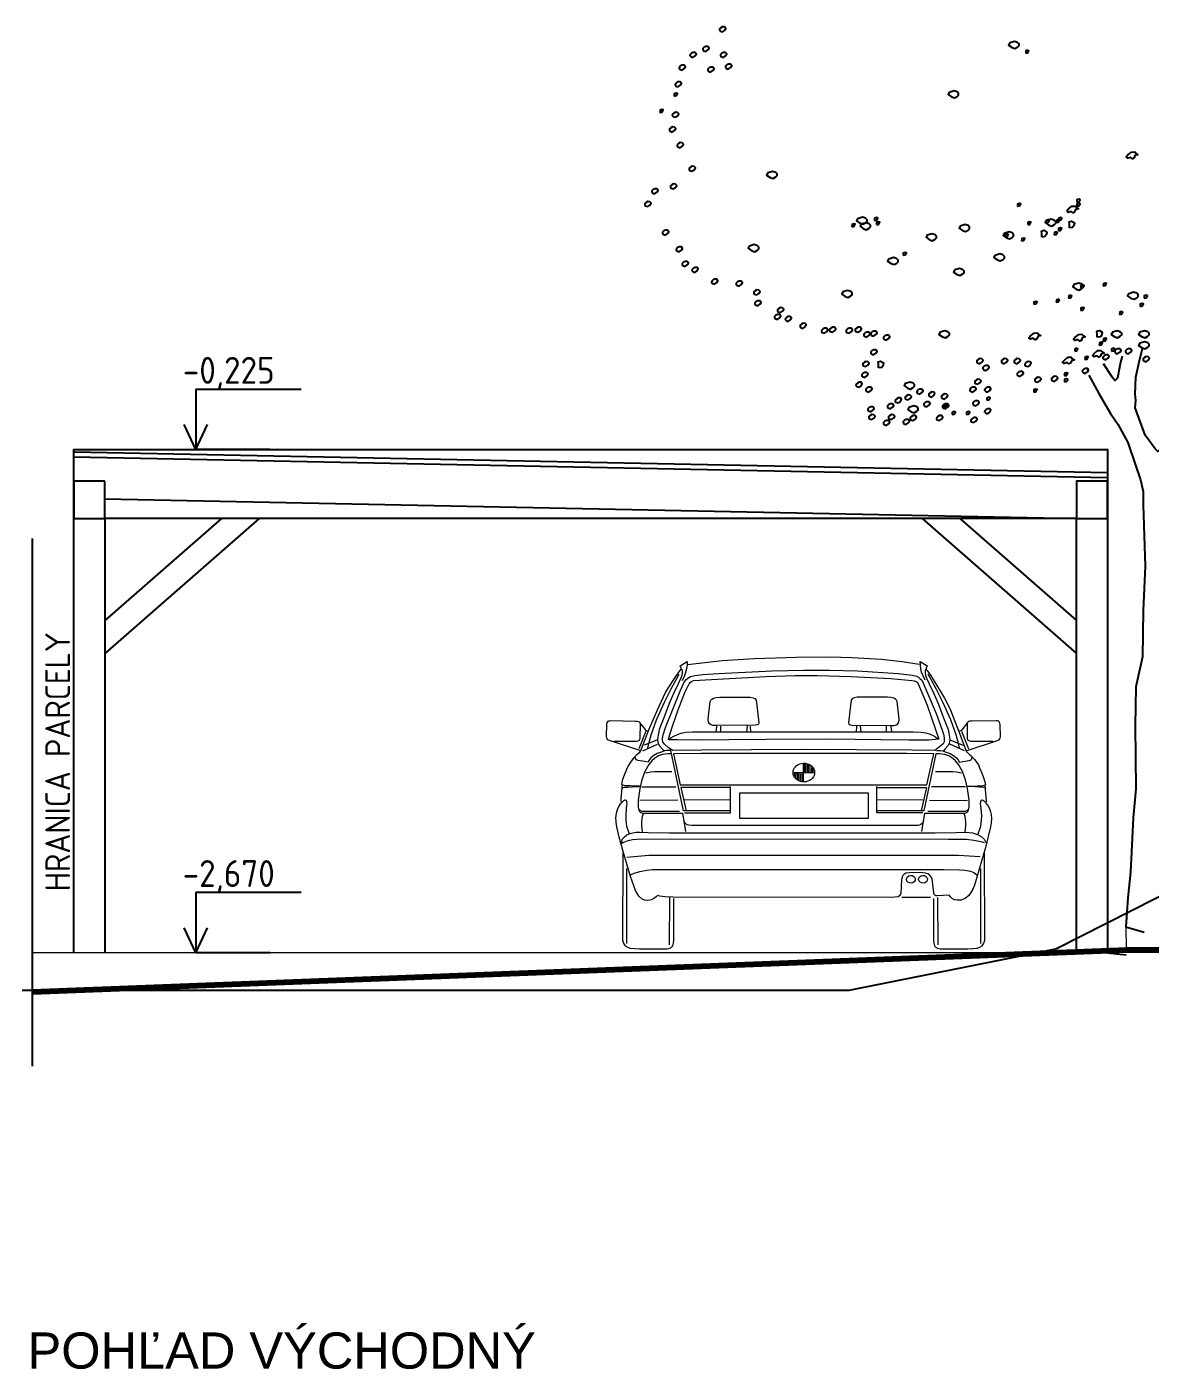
# Model space of a CAD drawing. Header units: millimetres. Extents: x 462666 to 1244237, y 2328025 to 3795663.
# Drawn here: x 1066681 to 1072114, y 2922238 to 2928732 of the extents above; entities that cross this region are included whole.
import ezdxf
from ezdxf.enums import TextEntityAlignment as Align
from ezdxf.lldxf.tags import DXFTag

# ---------------------------------------------------------------- set-up
doc = ezdxf.new("R2010")
doc.units = ezdxf.units.MM
for name, color, linetype in [('arbre', 250, 'Continuous'), ('MUR-POH', 64, 'Continuous'), ('MUR_POH', 64, 'Continuous'), ('MUR_REZ', 3, 'Continuous'), ('PLO_LIN', 6, 'Continuous'), ('TXT_50_MIESTN', 7, 'Continuous'), ('ZAK_DIM', 7, 'Continuous')]:
    doc.layers.add(name, color=color, linetype=linetype)
doc.layers.add('Srafy', color=8, linetype='Continuous', lineweight=5)
doc.styles.add('ARIAL', font='arial.ttf', dxfattribs={"height": 250})
doc.styles.add('ISOCP.SHX', font='ISOCP.shx', dxfattribs={"height": 150})
tags = doc.linetypes.add('DASHED', pattern=[0.75, 0.5, -0.25]).pattern_tags.tags
tags[6:7] = [DXFTag(74, 4), DXFTag(75, 0), DXFTag(340, '0'), DXFTag(46, 1.0), DXFTag(50, 0.0), DXFTag(44, 0.0), DXFTag(45, 0.0)]
tags[4:5] = [DXFTag(74, 4), DXFTag(75, 0), DXFTag(340, '0'), DXFTag(46, 1.0), DXFTag(50, 0.0), DXFTag(44, 0.0), DXFTag(45, 0.0)]

# ---------------------------------------------------------------- blocks, each defined once
blk = doc.blocks.new('BMW_záď', base_point=(48926.8, 8342.9))
at = {"color": 0, "linetype": 'ByBlock', "lineweight": -2}
for p, q in [((47741.4, 9420.8), (47738.4, 9391.8)), ((47762.4, 9392.1), (47761.8, 9420.5)), ((47889.3, 9421.2), (47886.8, 9391.5)), ((47906.9, 9391.2), (47905.7, 9420.2)), ((48419.5, 9391.2), (48420.6, 9420.2)), ((48437, 9421.2), (48439.6, 9391.5)), ((48563.9, 9392.1), (48564.6, 9420.5)), ((48584.9, 9420.8), (48588, 9391.8)), ((47400.3, 9396.7), (47365.2, 9309.9)), ((47452.5, 9352.9), (47392.1, 9328.3)), ((48873.9, 9352.9), (48934.3, 9328.3)), ((48926.1, 9396.7), (48961.1, 9309.9)), ((47385.1, 9301), (47455.9, 9332.3)), ((48941.3, 9301), (48870.5, 9332.3)), ((48129.3, 9224.7), (48129.3, 9195.6)), ((48136.8, 9196.2), (48136.8, 9231.2)), ((48144.3, 9234.5), (48144.3, 9195.6)), ((48151, 9196.2), (48151, 9237.1)), ((48158.5, 9239), (48158.5, 9195.6)), ((48164.1, 9150.7), (48164.1, 9240.9)), ((48110.4, 9193.8), (48214.7, 9194.3)), ((48116.5, 9195.6), (48116.5, 9210.5)), ((48122.5, 9218.9), (48122.5, 9196.9)), ((48169, 9190.4), (48169, 9152.8)), ((48175.8, 9155.4), (48175.8, 9189.8)), ((48182.5, 9191.1), (48182.5, 9158.7)), ((48188.5, 9161.3), (48188.5, 9191.1)), ((48195.2, 9190.4), (48195.2, 9165.8)), ((48201.2, 9171), (48201.2, 9190.4)), ((48208, 9190.4), (48207.2, 9178.7)), ((47380.1, 9127.4), (47545.3, 9127)), ((48946.3, 9127.4), (48781.1, 9127)), ((47554.6, 9061.4), (47370.9, 9060.9)), ((47808.3, 9065.2), (47586.3, 9063.5)), ((48740.1, 9063.5), (48518, 9065.2)), ((48771.8, 9061.4), (48955.5, 9060.9)), ((47308.3, 8732.2), (47307.9, 8368.3)), ((49018.5, 8368.3), (49018.1, 8732.2)), ((47513.4, 8362.2), (47513.9, 8590.7)), ((47687.7, 8592.2), (47550.5, 8592.6)), ((48812.5, 8590.7), (48813, 8362.2))]:
    blk.add_line(p, q, dxfattribs=at)
at = {"color": 0, "linetype": 'ByBlock', "lineweight": -2, "flags": 128}
for points in [[(48724.8, 9717.9), (48557.9, 9737.1), (48401.9, 9748.2), (48197.5, 9754.7), (48038.4, 9755.2), (47928, 9752), (47787.3, 9744.2), (47686.1, 9733.3), (47604.1, 9720.1)], [(47576, 9643.1), (47586, 9663.4), (47592.5, 9681.6), (47596.2, 9698), (47598.7, 9714.5), (47599.5, 9732.6), (47566.3, 9711.7), (47570.8, 9701.1), (47571.4, 9698.4), (47571.4, 9696.1), (47570.1, 9693.9), (47567, 9690.3), (47549.4, 9667), (47523.3, 9624.8), (47481.8, 9556.1), (47453.8, 9498.4), (47436.3, 9455.2), (47409.2, 9386), (47389.7, 9332.7), (47380.5, 9309.1), (47376.7, 9299.7), (47375.1, 9296.6), (47372.5, 9293.6), (47360.4, 9283.4), (47353, 9277), (47336.7, 9258.2), (47325.9, 9244.9), (47318.3, 9232.5), (47312.2, 9219.3), (47301, 9193.5), (47291.8, 9167.1), (47286, 9144.7), (47284.3, 9137.8), (47286.8, 9136.2), (47281.9, 9074), (47281.2, 9061.9), (47281, 9054.8), (47281.8, 9048.8), (47280.5, 9045.9), (47271.5, 9032.9), (47265, 9021.2), (47259.7, 9006.1), (47256.7, 8993), (47255.1, 8973.7), (47256.1, 8952.2), (47259.3, 8932.6), (47283, 8833.5), (47299, 8782.9), (47337.7, 8651.2), (47345.4, 8631.9), (47354.3, 8615.4), (47363.9, 8601.5), (47382.4, 8585.9), (47403.2, 8578.1), (47420.3, 8577.8), (47434, 8579.6), (47443.3, 8584.6), (47453, 8593.9), (47459.5, 8603.3), (47518, 8598.9), (47524.2, 8599.9), (47528.5, 8602), (47531.6, 8606), (47533.8, 8613.5), (47542, 8681.6), (47548.1, 8693.3), (47555.2, 8701), (47563.2, 8706.1), (47574.7, 8709.7), (47599.1, 8711.4), (47651.8, 8711.3), (47669.1, 8708.3), (47676.6, 8704.3), (47682.8, 8697.6), (47687.1, 8690.8), (47690, 8677.2), (47692.5, 8612.9), (47694.8, 8607.4), (47699.5, 8599.6), (47706.7, 8594.8), (47721.5, 8592.1), (47745.5, 8591.3), (48796.2, 8592.2), (48833.6, 8594.7), (48858.6, 8597.2), (48870.4, 8600.5), (48876.2, 8594.7), (48887.7, 8585.6), (48900, 8580), (48916.8, 8577.4), (48931.2, 8578.2), (48943.6, 8583), (48960.9, 8598.2), (48977.1, 8625.2), (49001.2, 8693.5), (49036.7, 8813.1), (49055.8, 8883.8), (49068.6, 8941.9), (49071.5, 8977.2), (49069.2, 8999.4), (49064, 9017.6), (49057.6, 9031.7), (49048.3, 9045.5), (49044.4, 9048.9), (49044.3, 9053.2), (49046.2, 9059.6), (49045.2, 9070.2), (49039.3, 9136.8), (49043.5, 9138.1), (49037.1, 9162.9), (49027.2, 9193.2), (49013.1, 9224), (48999.7, 9246.3), (48982.9, 9268.4), (48969.5, 9282.5), (48955.3, 9295), (48951.8, 9298.7), (48947.1, 9310.5), (48912.2, 9402.4), (48869.9, 9499.5), (48830.9, 9583), (48818, 9603.8), (48787.9, 9651.3), (48767.8, 9681), (48754.3, 9696.9), (48760.2, 9711.7), (48727.5, 9732.7), (48727.4, 9719.1), (48730.7, 9696.7), (48735.6, 9674.7), (48740.7, 9660.7), (48751.6, 9639)], [(47573.7, 9695.1), (47575.3, 9689.5), (47575.9, 9682.8), (47575.6, 9675.5), (47574.4, 9667.4), (47569.7, 9651.9), (47556, 9624.6), (47535.2, 9581.3), (47512.6, 9530), (47486.7, 9460.4), (47464.7, 9403.6), (47460.5, 9385.6), (47457.3, 9367.5), (47456.5, 9354.7), (47459.8, 9336.6), (47466.1, 9325), (47478.3, 9310.5), (47487.6, 9300.4)], [(47528.4, 9303.1), (47639.4, 9303.9), (48174.2, 9306.6), (48657.7, 9304), (48795.4, 9302.2), (48817.6, 9316), (48837, 9333.6), (48844.2, 9344.3), (48846.2, 9351.6), (48846.7, 9359.8), (48843.1, 9378.6), (48831.7, 9413.7), (48760.8, 9590.2), (48742.3, 9630.3), (48732, 9645.2), (48723.7, 9652.7), (48711.3, 9660.9), (48689.5, 9666), (48650.3, 9670.7), (48574.5, 9674.9), (48315.7, 9687.9), (48164.4, 9691.2), (48037.8, 9690.3), (47903.7, 9687.5), (47705.7, 9675.6), (47637.9, 9667), (47618, 9662.2), (47607.5, 9657.3), (47600.6, 9651.5), (47592.2, 9642.3), (47583.5, 9625.2), (47523.1, 9481.1), (47492.7, 9401.3), (47486.6, 9381.9), (47483.6, 9364.3), (47483.2, 9354.5), (47484.2, 9344.9), (47488.8, 9335), (47499.8, 9324.9), (47512.7, 9314.8), (47528.4, 9303.1)], [(48752.7, 9695.1), (48751.1, 9689.5), (48750.5, 9682.8), (48750.8, 9675.5), (48751.9, 9667.4), (48756.6, 9651.9), (48770.4, 9624.6), (48791.1, 9581.3), (48813.8, 9530), (48839.7, 9460.4), (48861.7, 9403.6), (48865.9, 9385.6), (48869, 9367.5), (48869.9, 9354.7), (48866.6, 9336.6), (48860.3, 9325), (48848.1, 9310.5), (48838.7, 9300.4)], [(47409.5, 9313.6), (47415.5, 9343.1), (47425.5, 9377.9), (47451.4, 9450.4), (47489.5, 9536.4), (47523.1, 9601), (47560.9, 9671.1)], [(47603.8, 9613), (47566.5, 9521), (47523.2, 9398.8), (47510.2, 9356.7), (47558, 9352.4), (47654.1, 9351.6), (47790.4, 9354.1), (48038.2, 9357.1), (48343.2, 9356.4), (48525.5, 9354.6), (48660.7, 9352.6), (48774, 9353.2), (48806, 9353.5), (48812.7, 9353.7), (48816.2, 9355.6), (48816.2, 9358.5), (48798.4, 9420), (48770.3, 9499.1), (48738.1, 9583.4), (48716.6, 9625.7), (48712.4, 9631.9), (48706.1, 9636.8), (48696.1, 9640.3), (48667.8, 9643.3), (48346, 9660.8), (48203.7, 9665.2), (48097.5, 9665.4), (47934.9, 9660.2), (47742.3, 9650.1), (47640.2, 9641.7), (47628, 9639.2), (47619.6, 9635.7), (47614.1, 9631.2), (47608.8, 9624.6), (47603.8, 9613)], [(48916.9, 9313.6), (48910.9, 9343.1), (48900.9, 9377.9), (48875, 9450.4), (48836.8, 9536.4), (48803.3, 9601), (48765.5, 9671.1)], [(47744.6, 9423.2), (47725.5, 9423.8), (47715.3, 9425.9), (47707.5, 9430.7), (47703, 9438.8), (47701.3, 9450.5), (47703.3, 9468.2), (47711.6, 9539.8), (47714.7, 9546.2), (47719.5, 9551.2), (47727.3, 9555.3), (47739.3, 9558.2), (47757.9, 9559.6), (47904.2, 9559.6), (47918.3, 9557.7), (47926.9, 9554), (47933.6, 9545.6), (47935.8, 9534.3), (47947.1, 9435.7), (47945, 9430.2), (47938.9, 9426.5), (47928, 9424.4), (47744.6, 9423.2)], [(48581.7, 9423.2), (48600.9, 9423.8), (48611.1, 9425.9), (48618.9, 9430.7), (48623.4, 9438.8), (48625.1, 9450.5), (48623.1, 9468.2), (48614.7, 9539.8), (48611.7, 9546.2), (48606.9, 9551.2), (48599.1, 9555.3), (48587, 9558.2), (48568.5, 9559.6), (48422.2, 9559.6), (48408.1, 9557.7), (48399.5, 9554), (48392.8, 9545.6), (48390.6, 9534.3), (48379.3, 9435.7), (48381.4, 9430.2), (48387.4, 9426.5), (48398.4, 9424.4), (48581.7, 9423.2)], [(47376.5, 9300.3), (47226.1, 9350.3), (47217.9, 9354), (47214.5, 9358.2), (47212.3, 9362.7), (47211.2, 9369.1), (47213.2, 9428.1), (47214, 9434.9), (47217, 9440.7), (47221.4, 9444.7), (47225.5, 9446), (47232.2, 9446.4), (47351.5, 9444.1), (47359.1, 9443.5), (47365.3, 9442.4), (47368.9, 9440), (47371.5, 9437.3), (47397.5, 9402.6), (47400.5, 9399.8), (47404.9, 9398.3), (47412.9, 9396.6)], [(47246.4, 9346.7), (47354.2, 9346.7), (47360.3, 9346.9), (47364.6, 9348.7), (47367.7, 9351.4), (47369.6, 9355.8), (47370.2, 9361.6), (47371.6, 9432.1)], [(48951.5, 9301), (49101.9, 9351), (49110, 9354.7), (49113.5, 9358.9), (49115.7, 9363.4), (49116.8, 9369.8), (49114.8, 9428.8), (49114, 9435.7), (49111, 9441.4), (49106.6, 9445.4), (49102.5, 9446.7), (49095.7, 9447.1), (48976.5, 9444.8), (48968.9, 9444.3), (48962.7, 9443.1), (48959.1, 9440.8), (48956.5, 9438.1), (48930.5, 9403.3), (48927.5, 9400.5), (48923.1, 9399.1), (48915.1, 9397.4)], [(48954.8, 9432.1), (48956.2, 9361.6), (48956.8, 9355.8), (48958.7, 9351.4), (48961.8, 9348.7), (48966.1, 9346.9), (48972.2, 9346.7), (49080, 9346.7)], [(48814.4, 9356.6), (48805.4, 9363.2), (48791.5, 9371.7), (48773.9, 9380.1), (48755.2, 9386.8), (48733.6, 9390.6), (48701.7, 9391.9), (47631.7, 9392.1), (47595.4, 9391.4), (47572, 9388.2), (47551.8, 9382.1), (47536.5, 9374.6), (47526.1, 9367.9), (47513.8, 9358.4)], [(47520.8, 9302.7), (47511.6, 9302.6), (47500.9, 9301.8), (47490.3, 9300.1), (47478.1, 9296.7), (47454.9, 9288.4), (47438.3, 9278.5), (47424.5, 9266.7), (47414.5, 9253.6), (47410.8, 9246.5), (47393.7, 9248.7), (47363.4, 9253.6), (47352.8, 9257.9), (47349.5, 9264.7), (47348.9, 9271.5)], [(48793.1, 9286.4), (48761.1, 9135.9), (47567.7, 9135.5), (47533.2, 9286.4), (47665.1, 9288), (48661.3, 9288), (48793.1, 9286.4)], [(48518.5, 9010.3), (48744.2, 9010.4), (48784.7, 9202), (48805.6, 9302.7), (48814.8, 9302.6), (48825.5, 9301.8), (48836.1, 9300.1), (48848.3, 9296.7), (48871.5, 9288.4), (48888.1, 9278.5), (48901.9, 9266.7), (48911.8, 9253.6), (48915.6, 9246.5), (48932.7, 9248.7), (48963, 9253.6), (48973.5, 9257.9), (48976.9, 9264.7), (48977.5, 9271.5)], [(47592.1, 8910.5), (47577.2, 8998.7), (47397.6, 8998.6), (47384.6, 8999.8), (47374.6, 9002.4), (47368.4, 9006.7), (47365.3, 9013), (47362.7, 9028.7), (47362.9, 9061.4), (47370.3, 9118.5), (47380.6, 9160.6), (47394.6, 9201.4), (47414.7, 9235.4), (47429.3, 9252.9), (47441, 9263.7), (47460.6, 9276), (47480.8, 9282.3), (47505.7, 9286.3), (47524, 9286.3)], [(47524.2, 9286.3), (47541.6, 9202), (47582.1, 9010.4), (47807.9, 9010.3)], [(48169.9, 9150.9), (48178.8, 9152.8), (48187.2, 9155.9), (48194.8, 9160.2), (48201.5, 9165.6), (48206.9, 9171.9), (48211, 9178.9), (48213.6, 9186.5), (48214.7, 9194.3), (48214.2, 9202.2), (48212.1, 9209.8), (48208.5, 9217.1), (48203.5, 9223.7), (48197.3, 9229.4), (48190, 9234.1), (48181.8, 9237.7), (48173.1, 9239.9), (48164.1, 9240.9), (48155, 9240.4), (48146.1, 9238.6), (48137.7, 9235.5), (48130.1, 9231.2), (48123.5, 9225.8), (48118, 9219.5), (48113.9, 9212.4), (48111.3, 9204.9), (48110.2, 9197.1), (48110.7, 9189.2), (48112.8, 9181.5), (48116.4, 9174.3), (48121.4, 9167.7), (48127.6, 9162), (48134.9, 9157.3), (48143.1, 9153.7), (48151.8, 9151.4), (48160.8, 9150.5), (48169.9, 9150.9)], [(48802.4, 9286.3), (48820.7, 9286.3), (48845.6, 9282.3), (48865.8, 9276), (48885.4, 9263.7), (48897.1, 9252.9), (48911.7, 9235.4), (48931.8, 9201.4), (48945.8, 9160.6), (48956.1, 9118.5), (48963.5, 9061.4), (48963.7, 9028.7), (48961.1, 9013), (48958, 9006.7), (48951.8, 9002.4), (48941.8, 8999.8), (48928.7, 8998.6), (48749.2, 8998.7), (48734.3, 8910.5)], [(47525.1, 9200.4), (47468.7, 9200.9), (47441.6, 9200.3), (47423.4, 9198.8), (47399.1, 9194)], [(48927.2, 9194), (48903, 9198.8), (48884.7, 9200.3), (48857.7, 9200.9), (48801.2, 9200.4)], [(47288.2, 9122.4), (47296.2, 9124.4), (47312.8, 9125.5), (47333.1, 9127.1), (47366.8, 9128.3)], [(47370.5, 9129.5), (47324.8, 9130.8), (47301.3, 9132.1), (47289.3, 9134.4)], [(47809, 9122.7), (47569.2, 9123.6), (47594.9, 9010.4)], [(47586.2, 9000.4), (47809.9, 9000.6), (47809.9, 9128)], [(47851.8, 8973.1), (48472.5, 8973.1), (48472.5, 9097.2), (47851.8, 9097.2), (47851.8, 8973.1)], [(48740.1, 9000.4), (48516.5, 9000.6), (48516.5, 9128)], [(48517.4, 9122.7), (48757.2, 9123.6), (48731.5, 9010.4)], [(48955.8, 9129.5), (49001.5, 9130.8), (49025, 9132.1), (49037, 9134.4)], [(49038.2, 9122.4), (49030.1, 9124.4), (49013.5, 9125.5), (48993.3, 9127.1), (48959.5, 9128.3)], [(47283.5, 9050.7), (47288.1, 9056), (47292, 9059.2), (47297.8, 9061.8), (47301.8, 9062.8), (47304.9, 9061.2), (47306.8, 9058.9), (47308.4, 9053.9), (47308.8, 9046.1), (47306.9, 9023.5), (47303.9, 8985.8), (47304.3, 8964.7), (47305.6, 8950.2), (47308.6, 8934.9), (47321.1, 8897.9)], [(49005.2, 8897.9), (49017.8, 8934.9), (49020.8, 8950.2), (49022.1, 8964.7), (49022.5, 8985.8), (49019.5, 9023.5), (49017.6, 9046.1), (49018, 9053.9), (49019.6, 9058.9), (49021.5, 9061.2), (49024.6, 9062.8), (49028.6, 9061.8), (49034.4, 9059.2), (49038.3, 9056), (49042.9, 9050.7)], [(47366.8, 9014.6), (47373.6, 9010.1), (47382, 9007.7), (47395.3, 9006.8), (47563.1, 9007.1)], [(47382.7, 8908.5), (47379.2, 8938.2), (47378.6, 8957.4), (47382.2, 8983.4), (47386.4, 8998.1)], [(47583.7, 8962.9), (47586, 8957.4), (47590.2, 8949.6), (47596.1, 8944.4), (47602.9, 8941.5), (47611.2, 8940.2), (47620.1, 8939.6), (47631.7, 8939.4), (48685.2, 8939.3), (48703.6, 8939.9), (48718.7, 8941), (48725.7, 8942.8), (48731, 8945.5), (48735.4, 8948.7), (48738.5, 8952.6), (48741.9, 8961.1)], [(48763.3, 9007.1), (48931.1, 9006.8), (48944.4, 9007.7), (48952.8, 9010.1), (48959.5, 9014.6)], [(48940, 8998.1), (48944.2, 8983.4), (48947.8, 8957.4), (48947.2, 8938.2), (48943.7, 8908.5)], [(49044.9, 8859), (49038.9, 8874.6), (49030.6, 8885.1), (49018.6, 8893.8), (49001.9, 8901), (48988.9, 8904.3), (48973.9, 8906.6), (48955.7, 8906.7), (48915.8, 8905.9), (48813.8, 8903.7), (47528, 8904.2), (47426, 8905.4), (47377.4, 8907.1), (47346.3, 8904.5), (47323, 8896.6), (47304.5, 8886.7), (47290.9, 8873), (47282.2, 8858)], [(47288.1, 8855.5), (47305.4, 8861), (47340.6, 8867.7), (47375.2, 8871.3), (47463, 8872.5), (48918.5, 8872.7), (48969.2, 8871.8), (48991, 8869.4), (49011.8, 8865.9), (49024, 8862), (49038.6, 8855.8), (49045.6, 8851.3)], [(47535.2, 8586.6), (47535.1, 8384.5), (47534.2, 8370.8), (47530, 8357.8), (47521.7, 8349.2), (47515.7, 8345.8), (47503.2, 8343.3), (47399.6, 8342.9), (47369.6, 8343), (47345.8, 8344.3), (47324.1, 8346.3), (47311.2, 8350.2), (47299.8, 8358), (47293.1, 8366.4), (47289.6, 8375.6), (47287.7, 8385.2), (47288, 8806.9)], [(47310.2, 8788.3), (47415.9, 8795), (48911.4, 8794.2), (49017.9, 8784.2)], [(49038.4, 8806.9), (49038.7, 8385.2), (49036.8, 8375.6), (49033.3, 8366.4), (49026.6, 8358), (49015.2, 8350.2), (49002.3, 8346.3), (48980.5, 8344.3), (48956.7, 8343), (48926.8, 8342.9), (48823.2, 8343.3), (48810.7, 8345.8), (48804.7, 8349.2), (48796.4, 8357.8), (48792.2, 8370.8), (48791.3, 8384.5), (48791.2, 8586.6)], [(49000.5, 8700.7), (48983.1, 8708.5), (48955, 8717.7), (48922.1, 8723.5), (48894.2, 8725.9), (48805.6, 8726.5), (47485.8, 8726.2), (47410.1, 8725.3), (47383.5, 8723.1), (47357.1, 8717.8), (47340.1, 8711.5), (47325.5, 8701.4)], [(47587.6, 8697.8), (47579.3, 8696.9), (47572.1, 8693.4), (47566.9, 8687.7), (47564.7, 8680.8), (47565.7, 8673.6), (47569.8, 8667.3), (47576.4, 8662.8), (47584.4, 8660.9), (47592.7, 8661.8), (47600, 8665.3), (47605.1, 8671), (47607.4, 8678), (47606.4, 8685.1), (47602.3, 8691.4), (47595.7, 8695.9), (47587.6, 8697.8)], [(47646.2, 8697.9), (47637.9, 8697), (47630.7, 8693.4), (47625.5, 8687.7), (47623.3, 8680.8), (47624.3, 8673.6), (47628.4, 8667.3), (47635, 8662.9), (47643, 8660.9), (47651.3, 8661.8), (47658.6, 8665.4), (47663.7, 8671), (47666, 8678), (47665, 8685.2), (47660.9, 8691.5), (47654.3, 8695.9), (47646.2, 8697.9)]]:
    blk.add_lwpolyline(points, dxfattribs=at)
blk = doc.blocks.new('arbre3')
at = {"layer": 'arbre', "color": 252}
for points in [[(248.643, 28.176), (248.684, 28.161), (248.723, 28.189), (248.747, 28.224), (248.723, 28.252), (248.686, 28.254), (248.656, 28.239), (248.632, 28.217), (248.63, 28.196)], [(248.334, 27.813), (248.375, 27.798), (248.414, 27.826), (248.438, 27.861), (248.414, 27.889), (248.377, 27.891), (248.347, 27.876), (248.323, 27.854), (248.321, 27.832)], [(254.044, 27.872), (254.098, 27.855), (254.148, 27.883), (254.174, 27.907), (254.174, 27.938), (254.146, 27.966), (254.09, 27.985), (254, 27.957), (253.979, 27.918)], [(248.098, 27.704), (248.139, 27.689), (248.178, 27.717), (248.202, 27.752), (248.178, 27.78), (248.141, 27.782), (248.111, 27.767), (248.087, 27.745), (248.084, 27.723)], [(248.661, 27.704), (248.702, 27.689), (248.741, 27.717), (248.765, 27.752), (248.741, 27.78), (248.704, 27.782), (248.674, 27.767), (248.65, 27.745), (248.648, 27.723)], [(254.296, 27.768), (254.335, 27.774), (254.357, 27.813), (254.335, 27.822), (254.298, 27.809)], [(247.898, 27.468), (247.939, 27.452), (247.978, 27.481), (248.002, 27.515), (247.978, 27.544), (247.941, 27.546), (247.911, 27.531), (247.887, 27.509), (247.885, 27.487)], [(248.425, 27.431), (248.466, 27.416), (248.505, 27.444), (248.529, 27.479), (248.505, 27.507), (248.468, 27.509), (248.438, 27.494), (248.414, 27.473), (248.412, 27.451)], [(248.752, 27.486), (248.793, 27.471), (248.832, 27.499), (248.856, 27.534), (248.832, 27.562), (248.795, 27.564), (248.765, 27.549), (248.741, 27.527), (248.739, 27.505)], [(247.825, 27.159), (247.866, 27.144), (247.905, 27.172), (247.929, 27.207), (247.905, 27.235), (247.868, 27.237), (247.838, 27.222), (247.814, 27.2), (247.812, 27.178)], [(247.792, 26.974), (247.831, 26.981), (247.853, 27.02), (247.831, 27.028), (247.794, 27.015)], [(252.925, 26.957), (252.979, 26.94), (253.029, 26.968), (253.055, 26.992), (253.055, 27.022), (253.027, 27.051), (252.97, 27.07), (252.881, 27.042), (252.86, 27.003)], [(247.528, 26.672), (247.567, 26.678), (247.588, 26.717), (247.567, 26.726), (247.53, 26.713)], [(247.77, 26.596), (247.812, 26.58), (247.851, 26.609), (247.875, 26.643), (247.851, 26.672), (247.814, 26.674), (247.783, 26.659), (247.76, 26.637), (247.757, 26.615)], [(247.716, 26.323), (247.757, 26.308), (247.796, 26.336), (247.82, 26.371), (247.796, 26.399), (247.759, 26.401), (247.729, 26.386), (247.705, 26.364), (247.703, 26.343)], [(247.861, 26.032), (247.903, 26.017), (247.942, 26.045), (247.966, 26.08), (247.942, 26.108), (247.905, 26.111), (247.874, 26.095), (247.85, 26.074), (247.848, 26.052)], [(256.187, 25.884), (256.252, 25.936), (256.313, 25.938), (256.339, 25.91), (256.374, 25.888), (256.318, 25.871), (256.302, 25.827), (256.272, 25.812), (256.237, 25.838), (256.185, 25.821), (256.154, 25.847)], [(248.079, 25.596), (248.121, 25.581), (248.16, 25.609), (248.184, 25.644), (248.16, 25.672), (248.123, 25.675), (248.092, 25.659), (248.068, 25.638), (248.066, 25.616)], [(247.734, 25.269), (247.775, 25.254), (247.814, 25.282), (247.838, 25.317), (247.814, 25.345), (247.778, 25.348), (247.747, 25.332), (247.723, 25.311), (247.721, 25.289)], [(249.568, 25.466), (249.622, 25.448), (249.672, 25.476), (249.698, 25.5), (249.698, 25.531), (249.67, 25.559), (249.613, 25.579), (249.524, 25.55), (249.502, 25.511)], [(247.389, 25.178), (247.43, 25.163), (247.469, 25.192), (247.493, 25.226), (247.469, 25.255), (247.432, 25.257), (247.402, 25.241), (247.378, 25.22), (247.376, 25.198)], [(247.261, 24.942), (247.303, 24.927), (247.342, 24.955), (247.366, 24.99), (247.342, 25.018), (247.305, 25.021), (247.275, 25.005), (247.251, 24.984), (247.248, 24.962)], [(254.144, 24.933), (254.184, 24.94), (254.205, 24.979), (254.184, 24.987), (254.147, 24.974)], [(255.087, 24.884), (255.152, 24.936), (255.213, 24.938), (255.239, 24.91), (255.274, 24.888), (255.218, 24.871), (255.202, 24.828), (255.172, 24.812), (255.137, 24.838), (255.085, 24.821), (255.055, 24.847)], [(255.241, 25.009), (255.28, 25.015), (255.302, 25.054), (255.28, 25.063), (255.243, 25.05)], [(255.241, 24.933), (255.28, 24.94), (255.302, 24.979), (255.28, 24.987), (255.243, 24.974)], [(251.082, 24.555), (251.121, 24.562), (251.143, 24.601), (251.121, 24.609), (251.084, 24.596)], [(251.229, 24.618), (251.284, 24.601), (251.334, 24.629), (251.36, 24.653), (251.36, 24.683), (251.331, 24.712), (251.275, 24.731), (251.186, 24.703), (251.164, 24.664)], [(251.297, 24.516), (251.351, 24.499), (251.401, 24.527), (251.427, 24.551), (251.427, 24.582), (251.399, 24.61), (251.343, 24.629), (251.254, 24.601), (251.232, 24.562)], [(251.498, 24.669), (251.537, 24.675), (251.559, 24.714), (251.537, 24.723), (251.5, 24.71)], [(251.535, 24.593), (251.575, 24.599), (251.596, 24.639), (251.575, 24.647), (251.538, 24.634)], [(254.333, 24.593), (254.373, 24.599), (254.394, 24.639), (254.373, 24.647), (254.336, 24.634)], [(254.722, 24.584), (254.777, 24.567), (254.827, 24.595), (254.853, 24.619), (254.853, 24.649), (254.824, 24.678), (254.768, 24.697), (254.679, 24.669), (254.657, 24.63)], [(254.674, 24.631), (254.713, 24.637), (254.735, 24.676), (254.713, 24.685), (254.676, 24.672)], [(254.863, 24.631), (254.902, 24.637), (254.924, 24.676), (254.902, 24.685), (254.865, 24.672)], [(254.901, 24.669), (254.94, 24.675), (254.962, 24.714), (254.94, 24.723), (254.903, 24.71)], [(255.107, 24.535), (255.107, 24.594), (255.1, 24.646), (255.146, 24.659), (255.198, 24.626), (255.191, 24.581), (255.165, 24.542)], [(247.589, 24.415), (247.63, 24.4), (247.669, 24.428), (247.693, 24.463), (247.669, 24.491), (247.632, 24.494), (247.602, 24.478), (247.578, 24.457), (247.576, 24.435)], [(252.518, 24.313), (252.572, 24.296), (252.622, 24.324), (252.648, 24.348), (252.648, 24.378), (252.62, 24.407), (252.564, 24.426), (252.474, 24.398), (252.453, 24.359)], [(253.128, 24.483), (253.183, 24.465), (253.233, 24.493), (253.259, 24.517), (253.259, 24.548), (253.23, 24.576), (253.174, 24.596), (253.085, 24.567), (253.063, 24.528)], [(253.942, 24.347), (253.997, 24.33), (254.047, 24.358), (254.073, 24.382), (254.073, 24.412), (254.044, 24.44), (253.988, 24.46), (253.899, 24.432), (253.877, 24.393)], [(253.918, 24.366), (253.957, 24.373), (253.978, 24.412), (253.957, 24.421), (253.92, 24.407)], [(254.594, 24.364), (254.594, 24.423), (254.587, 24.475), (254.633, 24.488), (254.685, 24.455), (254.679, 24.41), (254.652, 24.371)], [(254.825, 24.404), (254.864, 24.411), (254.886, 24.45), (254.864, 24.458), (254.827, 24.445)], [(254.901, 24.48), (254.94, 24.486), (254.962, 24.525), (254.94, 24.534), (254.903, 24.521)], [(247.843, 24.107), (247.884, 24.091), (247.924, 24.12), (247.947, 24.154), (247.924, 24.183), (247.887, 24.185), (247.856, 24.17), (247.832, 24.148), (247.83, 24.126)], [(249.228, 24.11), (249.283, 24.092), (249.333, 24.121), (249.359, 24.144), (249.359, 24.175), (249.331, 24.203), (249.274, 24.223), (249.185, 24.194), (249.163, 24.155)], [(254.22, 24.291), (254.259, 24.297), (254.281, 24.336), (254.259, 24.345), (254.222, 24.332)], [(247.952, 23.834), (247.993, 23.819), (248.033, 23.847), (248.056, 23.882), (248.033, 23.91), (247.996, 23.912), (247.965, 23.897), (247.941, 23.875), (247.939, 23.854)], [(251.806, 23.872), (251.86, 23.855), (251.91, 23.883), (251.936, 23.907), (251.936, 23.938), (251.908, 23.966), (251.851, 23.985), (251.762, 23.957), (251.741, 23.918)], [(252.027, 24.026), (252.066, 24.033), (252.088, 24.072), (252.066, 24.08), (252.029, 24.067)], [(253.773, 23.94), (253.827, 23.923), (253.877, 23.951), (253.903, 23.975), (253.903, 24.005), (253.875, 24.034), (253.818, 24.053), (253.729, 24.025), (253.707, 23.986)], [(248.134, 23.725), (248.175, 23.71), (248.214, 23.738), (248.238, 23.773), (248.214, 23.801), (248.177, 23.803), (248.147, 23.788), (248.123, 23.766), (248.121, 23.745)], [(253.027, 23.669), (253.081, 23.652), (253.131, 23.68), (253.157, 23.704), (253.157, 23.734), (253.129, 23.762), (253.072, 23.782), (252.983, 23.754), (252.961, 23.715)], [(248.497, 23.507), (248.539, 23.492), (248.578, 23.52), (248.602, 23.555), (248.578, 23.583), (248.541, 23.585), (248.51, 23.57), (248.487, 23.548), (248.484, 23.527)], [(248.952, 23.471), (248.993, 23.456), (249.032, 23.484), (249.056, 23.519), (249.032, 23.547), (248.995, 23.549), (248.965, 23.534), (248.941, 23.512), (248.939, 23.49)], [(249.279, 23.307), (249.32, 23.292), (249.359, 23.32), (249.383, 23.355), (249.359, 23.383), (249.322, 23.385), (249.292, 23.37), (249.268, 23.348), (249.266, 23.327)], [(250.958, 23.262), (251.012, 23.245), (251.062, 23.273), (251.088, 23.297), (251.088, 23.327), (251.06, 23.356), (251.004, 23.375), (250.914, 23.347), (250.893, 23.308)], [(255.231, 23.398), (255.285, 23.38), (255.335, 23.409), (255.361, 23.433), (255.361, 23.463), (255.333, 23.491), (255.277, 23.511), (255.187, 23.483), (255.166, 23.443)], [(255.317, 23.421), (255.356, 23.428), (255.377, 23.467), (255.356, 23.476), (255.319, 23.463)], [(255.732, 23.459), (255.772, 23.466), (255.793, 23.505), (255.772, 23.513), (255.735, 23.5)], [(249.297, 23.107), (249.338, 23.092), (249.378, 23.12), (249.401, 23.155), (249.378, 23.183), (249.341, 23.186), (249.31, 23.17), (249.286, 23.149), (249.284, 23.127)], [(254.447, 23.119), (254.486, 23.125), (254.508, 23.165), (254.486, 23.173), (254.449, 23.16)], [(254.863, 23.157), (254.902, 23.163), (254.924, 23.202), (254.902, 23.211), (254.865, 23.198)], [(255.09, 23.232), (255.129, 23.239), (255.151, 23.278), (255.129, 23.287), (255.092, 23.274)], [(256.248, 23.228), (256.303, 23.211), (256.353, 23.239), (256.379, 23.263), (256.379, 23.294), (256.35, 23.322), (256.294, 23.341), (256.205, 23.313), (256.183, 23.274)], [(256.413, 23.081), (256.452, 23.088), (256.474, 23.127), (256.452, 23.135), (256.415, 23.122)], [(256.489, 23.232), (256.528, 23.239), (256.55, 23.278), (256.528, 23.287), (256.491, 23.274)], [(249.661, 22.853), (249.702, 22.838), (249.741, 22.866), (249.765, 22.901), (249.741, 22.929), (249.704, 22.931), (249.674, 22.916), (249.65, 22.894), (249.648, 22.873)], [(249.715, 22.98), (249.756, 22.965), (249.796, 22.993), (249.819, 23.028), (249.796, 23.056), (249.759, 23.058), (249.728, 23.043), (249.704, 23.021), (249.702, 23)], [(249.861, 22.817), (249.902, 22.801), (249.941, 22.83), (249.965, 22.864), (249.941, 22.893), (249.904, 22.895), (249.874, 22.88), (249.85, 22.858), (249.847, 22.836)], [(255.317, 23.006), (255.356, 23.012), (255.377, 23.051), (255.356, 23.06), (255.319, 23.047)], [(256.035, 22.93), (256.074, 22.936), (256.096, 22.976), (256.074, 22.984), (256.037, 22.971)], [(250.133, 22.69), (250.174, 22.674), (250.214, 22.703), (250.237, 22.737), (250.214, 22.766), (250.177, 22.768), (250.146, 22.753), (250.122, 22.731), (250.12, 22.709)], [(250.533, 22.599), (250.574, 22.583), (250.613, 22.612), (250.637, 22.646), (250.613, 22.675), (250.576, 22.677), (250.546, 22.662), (250.522, 22.64), (250.52, 22.618)], [(250.678, 22.617), (250.72, 22.602), (250.759, 22.63), (250.783, 22.665), (250.759, 22.693), (250.722, 22.695), (250.691, 22.68), (250.668, 22.658), (250.665, 22.636)], [(250.987, 22.599), (251.029, 22.583), (251.068, 22.612), (251.092, 22.646), (251.068, 22.675), (251.031, 22.677), (251, 22.662), (250.976, 22.64), (250.974, 22.618)], [(251.151, 22.617), (251.192, 22.602), (251.231, 22.63), (251.255, 22.665), (251.231, 22.693), (251.194, 22.695), (251.164, 22.68), (251.14, 22.658), (251.138, 22.636)], [(251.442, 22.544), (251.483, 22.529), (251.522, 22.557), (251.546, 22.592), (251.522, 22.62), (251.485, 22.622), (251.455, 22.607), (251.431, 22.585), (251.429, 22.564)], [(252.755, 22.516), (252.81, 22.499), (252.86, 22.527), (252.886, 22.551), (252.886, 22.582), (252.857, 22.61), (252.801, 22.629), (252.712, 22.601), (252.69, 22.562)], [(255.62, 22.513), (255.62, 22.571), (255.613, 22.623), (255.659, 22.636), (255.711, 22.604), (255.704, 22.558), (255.678, 22.519)], [(255.943, 22.516), (255.997, 22.499), (256.047, 22.527), (256.073, 22.551), (256.073, 22.582), (256.045, 22.61), (255.989, 22.629), (255.9, 22.601), (255.878, 22.562)], [(256.452, 22.516), (256.506, 22.499), (256.556, 22.527), (256.582, 22.551), (256.582, 22.582), (256.554, 22.61), (256.497, 22.629), (256.408, 22.601), (256.386, 22.562)], [(251.315, 22.526), (251.356, 22.511), (251.395, 22.539), (251.419, 22.574), (251.395, 22.602), (251.358, 22.604), (251.328, 22.589), (251.304, 22.567), (251.301, 22.546)], [(251.678, 22.472), (251.719, 22.456), (251.758, 22.485), (251.782, 22.519), (251.758, 22.548), (251.721, 22.55), (251.691, 22.535), (251.667, 22.513), (251.665, 22.491)], [(254.387, 22.535), (254.452, 22.587), (254.513, 22.59), (254.539, 22.561), (254.574, 22.54), (254.518, 22.522), (254.502, 22.479), (254.472, 22.464), (254.437, 22.49), (254.385, 22.472), (254.355, 22.498)], [(255.212, 22.51), (255.277, 22.562), (255.338, 22.565), (255.364, 22.536), (255.399, 22.515), (255.343, 22.497), (255.327, 22.454), (255.297, 22.439), (255.262, 22.465), (255.21, 22.447), (255.18, 22.473)], [(255.657, 22.363), (255.696, 22.37), (255.718, 22.409), (255.696, 22.417), (255.659, 22.404)], [(255.732, 22.439), (255.772, 22.445), (255.793, 22.484), (255.772, 22.493), (255.735, 22.48)], [(256.452, 22.313), (256.506, 22.296), (256.556, 22.324), (256.582, 22.348), (256.582, 22.378), (256.554, 22.407), (256.497, 22.426), (256.408, 22.398), (256.386, 22.359)], [(251.442, 22.199), (251.483, 22.184), (251.522, 22.212), (251.546, 22.247), (251.522, 22.275), (251.485, 22.277), (251.455, 22.262), (251.431, 22.24), (251.429, 22.219)], [(253.405, 22.035), (253.446, 22.02), (253.485, 22.049), (253.509, 22.083), (253.485, 22.112), (253.448, 22.114), (253.418, 22.098), (253.394, 22.077), (253.392, 22.055)], [(253.859, 22.035), (253.9, 22.02), (253.939, 22.049), (253.963, 22.083), (253.939, 22.112), (253.902, 22.114), (253.872, 22.098), (253.848, 22.077), (253.846, 22.055)], [(254.095, 22.035), (254.137, 22.02), (254.176, 22.049), (254.2, 22.083), (254.176, 22.112), (254.139, 22.114), (254.108, 22.098), (254.084, 22.077), (254.082, 22.055)], [(255.012, 22.085), (255.077, 22.138), (255.138, 22.14), (255.164, 22.112), (255.199, 22.09), (255.143, 22.072), (255.127, 22.029), (255.097, 22.014), (255.062, 22.04), (255.01, 22.022), (254.98, 22.049)], [(255.203, 22.25), (255.242, 22.256), (255.264, 22.295), (255.242, 22.304), (255.205, 22.291)], [(255.392, 22.098), (255.431, 22.105), (255.453, 22.144), (255.431, 22.153), (255.394, 22.14)], [(255.562, 22.21), (255.627, 22.263), (255.688, 22.265), (255.714, 22.236), (255.749, 22.215), (255.693, 22.197), (255.677, 22.154), (255.647, 22.139), (255.612, 22.165), (255.56, 22.147), (255.53, 22.173)], [(255.739, 22.108), (255.78, 22.093), (255.819, 22.121), (255.843, 22.156), (255.819, 22.184), (255.782, 22.186), (255.752, 22.171), (255.728, 22.149), (255.726, 22.128)], [(255.884, 22.25), (255.923, 22.256), (255.945, 22.295), (255.923, 22.304), (255.886, 22.291)], [(255.957, 22.217), (255.998, 22.202), (256.037, 22.23), (256.061, 22.265), (256.037, 22.293), (256, 22.295), (255.97, 22.28), (255.946, 22.258), (255.944, 22.237)], [(256.157, 22.217), (256.198, 22.202), (256.237, 22.23), (256.261, 22.265), (256.237, 22.293), (256.2, 22.295), (256.17, 22.28), (256.146, 22.258), (256.144, 22.237)], [(256.484, 22.072), (256.525, 22.057), (256.564, 22.085), (256.588, 22.12), (256.564, 22.148), (256.527, 22.15), (256.497, 22.135), (256.473, 22.113), (256.471, 22.091)], [(251.296, 21.981), (251.338, 21.966), (251.377, 21.994), (251.401, 22.029), (251.377, 22.057), (251.34, 22.059), (251.309, 22.044), (251.285, 22.022), (251.283, 22.001)], [(251.573, 21.943), (251.573, 22.002), (251.567, 22.054), (251.612, 22.067), (251.664, 22.034), (251.658, 21.989), (251.632, 21.949)], [(253.514, 21.908), (253.555, 21.893), (253.594, 21.921), (253.618, 21.956), (253.594, 21.984), (253.557, 21.987), (253.527, 21.971), (253.503, 21.95), (253.501, 21.928)], [(254.15, 21.799), (254.191, 21.784), (254.23, 21.812), (254.254, 21.847), (254.23, 21.875), (254.193, 21.878), (254.163, 21.862), (254.139, 21.841), (254.137, 21.819)], [(254.295, 21.981), (254.337, 21.966), (254.376, 21.994), (254.4, 22.029), (254.376, 22.057), (254.339, 22.059), (254.308, 22.044), (254.284, 22.022), (254.282, 22.001)], [(255.357, 21.854), (255.398, 21.839), (255.437, 21.867), (255.461, 21.902), (255.437, 21.93), (255.4, 21.932), (255.37, 21.917), (255.346, 21.895), (255.344, 21.873)], [(251.169, 21.599), (251.21, 21.584), (251.25, 21.612), (251.273, 21.647), (251.25, 21.676), (251.213, 21.678), (251.182, 21.662), (251.158, 21.641), (251.156, 21.619)], [(251.278, 21.781), (251.319, 21.766), (251.359, 21.794), (251.382, 21.829), (251.359, 21.857), (251.322, 21.859), (251.291, 21.844), (251.267, 21.822), (251.265, 21.801)], [(252.111, 21.567), (252.165, 21.55), (252.215, 21.578), (252.241, 21.602), (252.241, 21.633), (252.213, 21.661), (252.157, 21.68), (252.067, 21.652), (252.046, 21.613)], [(253.368, 21.654), (253.41, 21.639), (253.449, 21.667), (253.473, 21.702), (253.449, 21.73), (253.412, 21.732), (253.381, 21.717), (253.357, 21.695), (253.355, 21.674)], [(254.477, 21.69), (254.518, 21.675), (254.557, 21.703), (254.581, 21.738), (254.557, 21.766), (254.52, 21.769), (254.49, 21.753), (254.466, 21.732), (254.464, 21.71)], [(254.786, 21.708), (254.827, 21.693), (254.866, 21.722), (254.89, 21.756), (254.866, 21.785), (254.829, 21.787), (254.799, 21.771), (254.775, 21.75), (254.773, 21.728)], [(255.014, 21.796), (255.053, 21.803), (255.075, 21.842), (255.053, 21.85), (255.016, 21.837)], [(255.014, 21.683), (255.053, 21.689), (255.075, 21.728), (255.053, 21.737), (255.016, 21.724)], [(251.351, 21.509), (251.392, 21.493), (251.431, 21.522), (251.455, 21.556), (251.431, 21.585), (251.394, 21.587), (251.364, 21.572), (251.34, 21.55), (251.338, 21.528)], [(251.896, 21.309), (251.937, 21.294), (251.977, 21.322), (252, 21.357), (251.977, 21.385), (251.94, 21.387), (251.909, 21.372), (251.885, 21.35), (251.883, 21.328)], [(252.078, 21.363), (252.119, 21.348), (252.158, 21.376), (252.182, 21.411), (252.158, 21.439), (252.121, 21.441), (252.091, 21.426), (252.067, 21.405), (252.065, 21.383)], [(252.296, 21.472), (252.337, 21.457), (252.376, 21.485), (252.4, 21.52), (252.376, 21.548), (252.339, 21.551), (252.309, 21.535), (252.285, 21.514), (252.283, 21.492)], [(252.514, 21.418), (252.555, 21.403), (252.594, 21.431), (252.618, 21.466), (252.594, 21.494), (252.558, 21.496), (252.527, 21.481), (252.503, 21.459), (252.501, 21.437)], [(252.75, 21.381), (252.792, 21.366), (252.831, 21.394), (252.855, 21.429), (252.831, 21.457), (252.794, 21.46), (252.763, 21.444), (252.739, 21.423), (252.737, 21.401)], [(253.277, 21.509), (253.319, 21.493), (253.358, 21.522), (253.382, 21.556), (253.358, 21.585), (253.321, 21.587), (253.29, 21.572), (253.267, 21.55), (253.264, 21.528)], [(253.55, 21.509), (253.591, 21.493), (253.63, 21.522), (253.654, 21.556), (253.63, 21.585), (253.594, 21.587), (253.563, 21.572), (253.539, 21.55), (253.537, 21.528)], [(253.577, 21.343), (253.616, 21.349), (253.638, 21.388), (253.616, 21.397), (253.579, 21.384)], [(254.447, 21.494), (254.486, 21.5), (254.508, 21.539), (254.486, 21.548), (254.449, 21.535)], [(251.387, 21.145), (251.429, 21.13), (251.468, 21.158), (251.492, 21.193), (251.468, 21.221), (251.431, 21.223), (251.4, 21.208), (251.376, 21.187), (251.374, 21.165)], [(251.751, 21.2), (251.792, 21.185), (251.831, 21.213), (251.855, 21.248), (251.831, 21.276), (251.794, 21.278), (251.764, 21.263), (251.74, 21.241), (251.738, 21.219)], [(252.179, 21.127), (252.233, 21.109), (252.283, 21.138), (252.309, 21.161), (252.309, 21.192), (252.281, 21.22), (252.224, 21.24), (252.135, 21.211), (252.114, 21.172)], [(252.423, 21.236), (252.464, 21.221), (252.504, 21.249), (252.528, 21.284), (252.504, 21.312), (252.467, 21.314), (252.436, 21.299), (252.412, 21.277), (252.41, 21.256)], [(252.769, 21.2), (252.81, 21.185), (252.849, 21.213), (252.873, 21.248), (252.849, 21.276), (252.812, 21.278), (252.782, 21.263), (252.758, 21.241), (252.755, 21.219)], [(252.783, 21.191), (252.822, 21.198), (252.844, 21.237), (252.822, 21.246), (252.785, 21.233)], [(252.934, 21.078), (252.974, 21.085), (252.995, 21.124), (252.974, 21.132), (252.937, 21.119)], [(253.199, 21.078), (253.238, 21.085), (253.26, 21.124), (253.238, 21.132), (253.201, 21.119)], [(253.332, 21.254), (253.373, 21.239), (253.412, 21.267), (253.436, 21.302), (253.412, 21.33), (253.375, 21.332), (253.345, 21.317), (253.321, 21.296), (253.319, 21.274)], [(253.55, 21.109), (253.591, 21.094), (253.63, 21.122), (253.654, 21.157), (253.63, 21.185), (253.594, 21.187), (253.563, 21.172), (253.539, 21.15), (253.537, 21.128)], [(251.405, 21), (251.447, 20.985), (251.486, 21.013), (251.51, 21.048), (251.486, 21.076), (251.449, 21.078), (251.418, 21.063), (251.395, 21.041), (251.392, 21.019)], [(251.678, 20.891), (251.719, 20.876), (251.758, 20.904), (251.782, 20.939), (251.758, 20.967), (251.721, 20.969), (251.691, 20.954), (251.667, 20.932), (251.665, 20.91)], [(251.769, 21), (251.81, 20.985), (251.849, 21.013), (251.873, 21.048), (251.849, 21.076), (251.812, 21.078), (251.782, 21.063), (251.758, 21.041), (251.756, 21.019)], [(252.042, 20.909), (252.083, 20.894), (252.122, 20.922), (252.146, 20.957), (252.122, 20.985), (252.085, 20.987), (252.055, 20.972), (252.031, 20.95), (252.028, 20.929)], [(252.169, 20.982), (252.21, 20.967), (252.249, 20.995), (252.273, 21.03), (252.249, 21.058), (252.212, 21.06), (252.182, 21.045), (252.158, 21.023), (252.156, 21.001)], [(252.659, 20.982), (252.701, 20.967), (252.74, 20.995), (252.764, 21.03), (252.74, 21.058), (252.703, 21.06), (252.672, 21.045), (252.649, 21.023), (252.646, 21.001)], [(253.296, 20.945), (253.337, 20.93), (253.376, 20.958), (253.4, 20.993), (253.376, 21.021), (253.339, 21.024), (253.309, 21.008), (253.285, 20.987), (253.283, 20.965)]]:
    blk.add_lwpolyline(points, close=True, dxfattribs=at)
for points in [[(255.731, 22.025), (255.883, 21.79), (255.95, 21.706), (256.001, 21.756), (256.051, 22.025), (256.085, 22.16)], [(257.33, 21.605), (257.111, 21.134), (256.994, 20.915), (256.859, 20.697), (256.825, 20.478), (256.741, 20.394), (256.691, 20.444), (256.506, 20.697), (256.32, 21.201), (256.337, 21.336), (256.32, 21.454), (256.337, 21.773), (256.405, 22.076), (256.455, 22.295)], [(255.462, 21.807), (255.647, 21.47), (255.866, 21.1), (256.001, 20.898), (256.186, 20.562), (256.32, 20.158), (256.421, 19.872), (256.472, 19.654), (256.472, 19.401), (256.506, 18.274), (256.472, 17.45), (256.455, 16.592), (256.337, 16.037), (256.32, 15.314), (256.337, 14.153), (256.287, 13.615), (256.236, 12.605), (256.186, 12.134), (256.152, 11.596), (256.489, 11.495)]]:
    blk.add_lwpolyline(points, dxfattribs=at)
blk = doc.blocks.new('KOTA_V_REZ')
for p, q in [((0, 293), (0, 0)), ((0, 293), (508.9, 293)), ((0, 0), (-56.6, 121.3)), ((0, 0), (56.6, 121.3))]:
    blk.add_line(p, q)
at = {"color": 7, "style": 'ISOCP.SHX'}
blk.add_attdef('±0.000', text='', height=120, dxfattribs=at).set_placement((210.4, 383.7), align=Align.MIDDLE_CENTER)

msp = doc.modelspace()

# ---------------------------------------------------------------- linework, layer by layer
at = {"layer": 'MUR-POH', "color": 1}
for points in [[(1066907.9, 2924251.7), (1066907.9, 2926686.2), (1071907.9, 2926686.2), (1071907.9, 2924251.7)], [(1071757.9, 2924251.7), (1071757.9, 2926353.7), (1067057.9, 2926353.7), (1067057.9, 2924251.7)]]:
    msp.add_lwpolyline(points, dxfattribs=at)
at = {"layer": 'MUR_POH', "color": 8, "linetype": 'DASHED', "ltscale": 250, "flags": 128}
for points in [[(1066907.9, 2926675.8), (1071907.9, 2926575.8)], [(1066907.9, 2926650.7), (1071907.9, 2926550.7)], [(1067057.9, 2926533.7), (1066907.9, 2926533.7), (1066907.9, 2926353.7), (1067057.9, 2926353.7), (1067057.9, 2926533.7)], [(1071907.9, 2926533.7), (1071757.9, 2926533.7), (1071757.9, 2926353.7), (1071907.9, 2926353.7), (1071907.9, 2926533.7)], [(1067057.9, 2926447.7), (1067057.9, 2926447.7), (1071757.9, 2926353.7)], [(1066657.9, 2924071.7), (1070657.9, 2924071.7), (1071657.9, 2924271.7), (1075409.5, 2926171.7)]]:
    msp.add_lwpolyline(points, dxfattribs=at)
at = {"layer": 'MUR_POH', "color": 3, "linetype": 'DASHED', "ltscale": 250, "flags": 128}
msp.add_lwpolyline([(1066707.9, 2923703.1), (1066707.9, 2926257)], dxfattribs=at)
at = {"layer": 'MUR_REZ'}
for points in [[(1076511.3, 2925674.8), (1075353.4, 2925674.8), (1075353.4, 2925499.8), (1075003.4, 2925499.8), (1075003.4, 2925324.8), (1074653.4, 2925324.8), (1074653.4, 2925149.8), (1074303.4, 2925149.8), (1074303.4, 2924974.8), (1073953.4, 2924974.8), (1073953.4, 2924799.8), (1073603.4, 2924799.8), (1073603.4, 2924624.8), (1073253.4, 2924624.8), (1073253.4, 2924449.8), (1072903.4, 2924449.8), (1072903.4, 2924274.8), (1072003.4, 2924274.8), (1066707.9, 2924071.7)], [(1076511.4, 2925669.8), (1075358.4, 2925669.8), (1075358.4, 2925494.8), (1075008.4, 2925494.8), (1075008.4, 2925319.8), (1074658.4, 2925319.8), (1074658.4, 2925144.8), (1074308.4, 2925144.8), (1074308.4, 2924969.8), (1073958.4, 2924969.8), (1073958.4, 2924794.8), (1073608.4, 2924794.8), (1073608.4, 2924619.8), (1073258.4, 2924619.8), (1073258.4, 2924444.8), (1072908.4, 2924444.8), (1072908.4, 2924269.8), (1072003.5, 2924269.8), (1066708.1, 2924066.7)], [(1076511.6, 2925664.8), (1075363.4, 2925664.8), (1075363.4, 2925489.8), (1075013.4, 2925489.8), (1075013.4, 2925314.8), (1074663.4, 2925314.8), (1074663.4, 2925139.8), (1074313.4, 2925139.8), (1074313.4, 2924964.8), (1073963.4, 2924964.8), (1073963.4, 2924789.8), (1073613.4, 2924789.8), (1073613.4, 2924614.8), (1073263.4, 2924614.8), (1073263.4, 2924439.8), (1072913.4, 2924439.8), (1072913.4, 2924264.8), (1072003.5, 2924264.8), (1066708.3, 2924061.7)], [(1076511.7, 2925659.8), (1075368.4, 2925659.8), (1075368.4, 2925484.8), (1075018.4, 2925484.8), (1075018.4, 2925309.8), (1074668.4, 2925309.8), (1074668.4, 2925134.8), (1074318.4, 2925134.8), (1074318.4, 2924959.8), (1073968.4, 2924959.8), (1073968.4, 2924784.8), (1073618.4, 2924784.8), (1073618.4, 2924609.8), (1073268.4, 2924609.8), (1073268.4, 2924434.8), (1072918.4, 2924434.8), (1072918.4, 2924259.8), (1072003.6, 2924259.8), (1066708.5, 2924056.7)], [(1076511.8, 2925654.8), (1075373.4, 2925654.8), (1075373.4, 2925479.8), (1075023.4, 2925479.8), (1075023.4, 2925304.8), (1074673.4, 2925304.8), (1074673.4, 2925129.8), (1074323.4, 2925129.8), (1074323.4, 2924954.8), (1073973.4, 2924954.8), (1073973.4, 2924779.8), (1073623.4, 2924779.8), (1073623.4, 2924604.8), (1073273.4, 2924604.8), (1073273.4, 2924429.8), (1072923.4, 2924429.8), (1072923.4, 2924254.8), (1072003.7, 2924254.8), (1066708.7, 2924051.7)]]:
    msp.add_lwpolyline(points, dxfattribs=at)
at = {"layer": 'PLO_LIN', "color": 1}
for points in [[(1067804.2, 2926353.7), (1067057.9, 2925699.6)], [(1067622.1, 2926353.7), (1067057.9, 2925859.2)], [(1071011.6, 2926353.7), (1071757.9, 2925699.6)], [(1071193.7, 2926353.7), (1071757.9, 2925859.2)], [(1071907.9, 2924251.7), (1071998.8, 2924242.6)]]:
    msp.add_lwpolyline(points, dxfattribs=at)
at = {"layer": 'Srafy', "flags": 128}
for points in [[(1071997.4, 2924377.5), (1071998.4, 2924274.6)], [(1071907.9, 2924251.7), (1066707.9, 2924251.7)]]:
    msp.add_lwpolyline(points, dxfattribs=at)
at = {"layer": 'ZAK_DIM'}
for p, q in [((1067857.8, 2926686.2), (1067498.4, 2926686.2)), ((1067857.8, 2924251.7), (1067498.4, 2924251.7))]:
    msp.add_line(p, q, dxfattribs=at)

# ---------------------------------------------------------------- block references
at = {"layer": 'Srafy', "xscale": 261.3775937935833, "yscale": 261.3775937935833, "zscale": 261.3775937935833}
msp.add_blockref('arbre3', (1005045, 2921346.6), dxfattribs=at)
at = {"layer": 'Srafy', "xscale": -1}
msp.add_blockref('BMW_záď', (1069674.9, 2924271.2), dxfattribs=at)
at = {"layer": 'ZAK_DIM'}
ref = msp.add_blockref('KOTA_V_REZ', (1067498.4, 2926686.2), dxfattribs=at)
ref.add_attrib('±0.000', '-0,225', dxfattribs={"height": 130, "style": 'ISOCP.SHX'}).set_placement((1067657.7, 2927069.9), align=Align.MIDDLE_CENTER)
ref = msp.add_blockref('KOTA_V_REZ', (1067498.4, 2924251.7), dxfattribs=at)
ref.add_attrib('±0.000', '-2,670', dxfattribs={"height": 130, "style": 'ISOCP.SHX'}).set_placement((1067657.7, 2924635.4), align=Align.MIDDLE_CENTER)

# ---------------------------------------------------------------- texts
at = {"color": 3, "insert": (1066830.4, 2925176.3), "char_height": 120, "attachment_point": 5, "rotation": 90, "style": 'ISOCP.SHX'}
msp.add_mtext('{HRANICA PARCELY}', dxfattribs=at)
at = {"layer": 'TXT_50_MIESTN', "style": 'ARIAL'}
msp.add_text('POHĽAD VÝCHODNÝ', height=175, dxfattribs=at).set_placement((1066684.5, 2922240.2))

doc.saveas('drawing.dxf')
